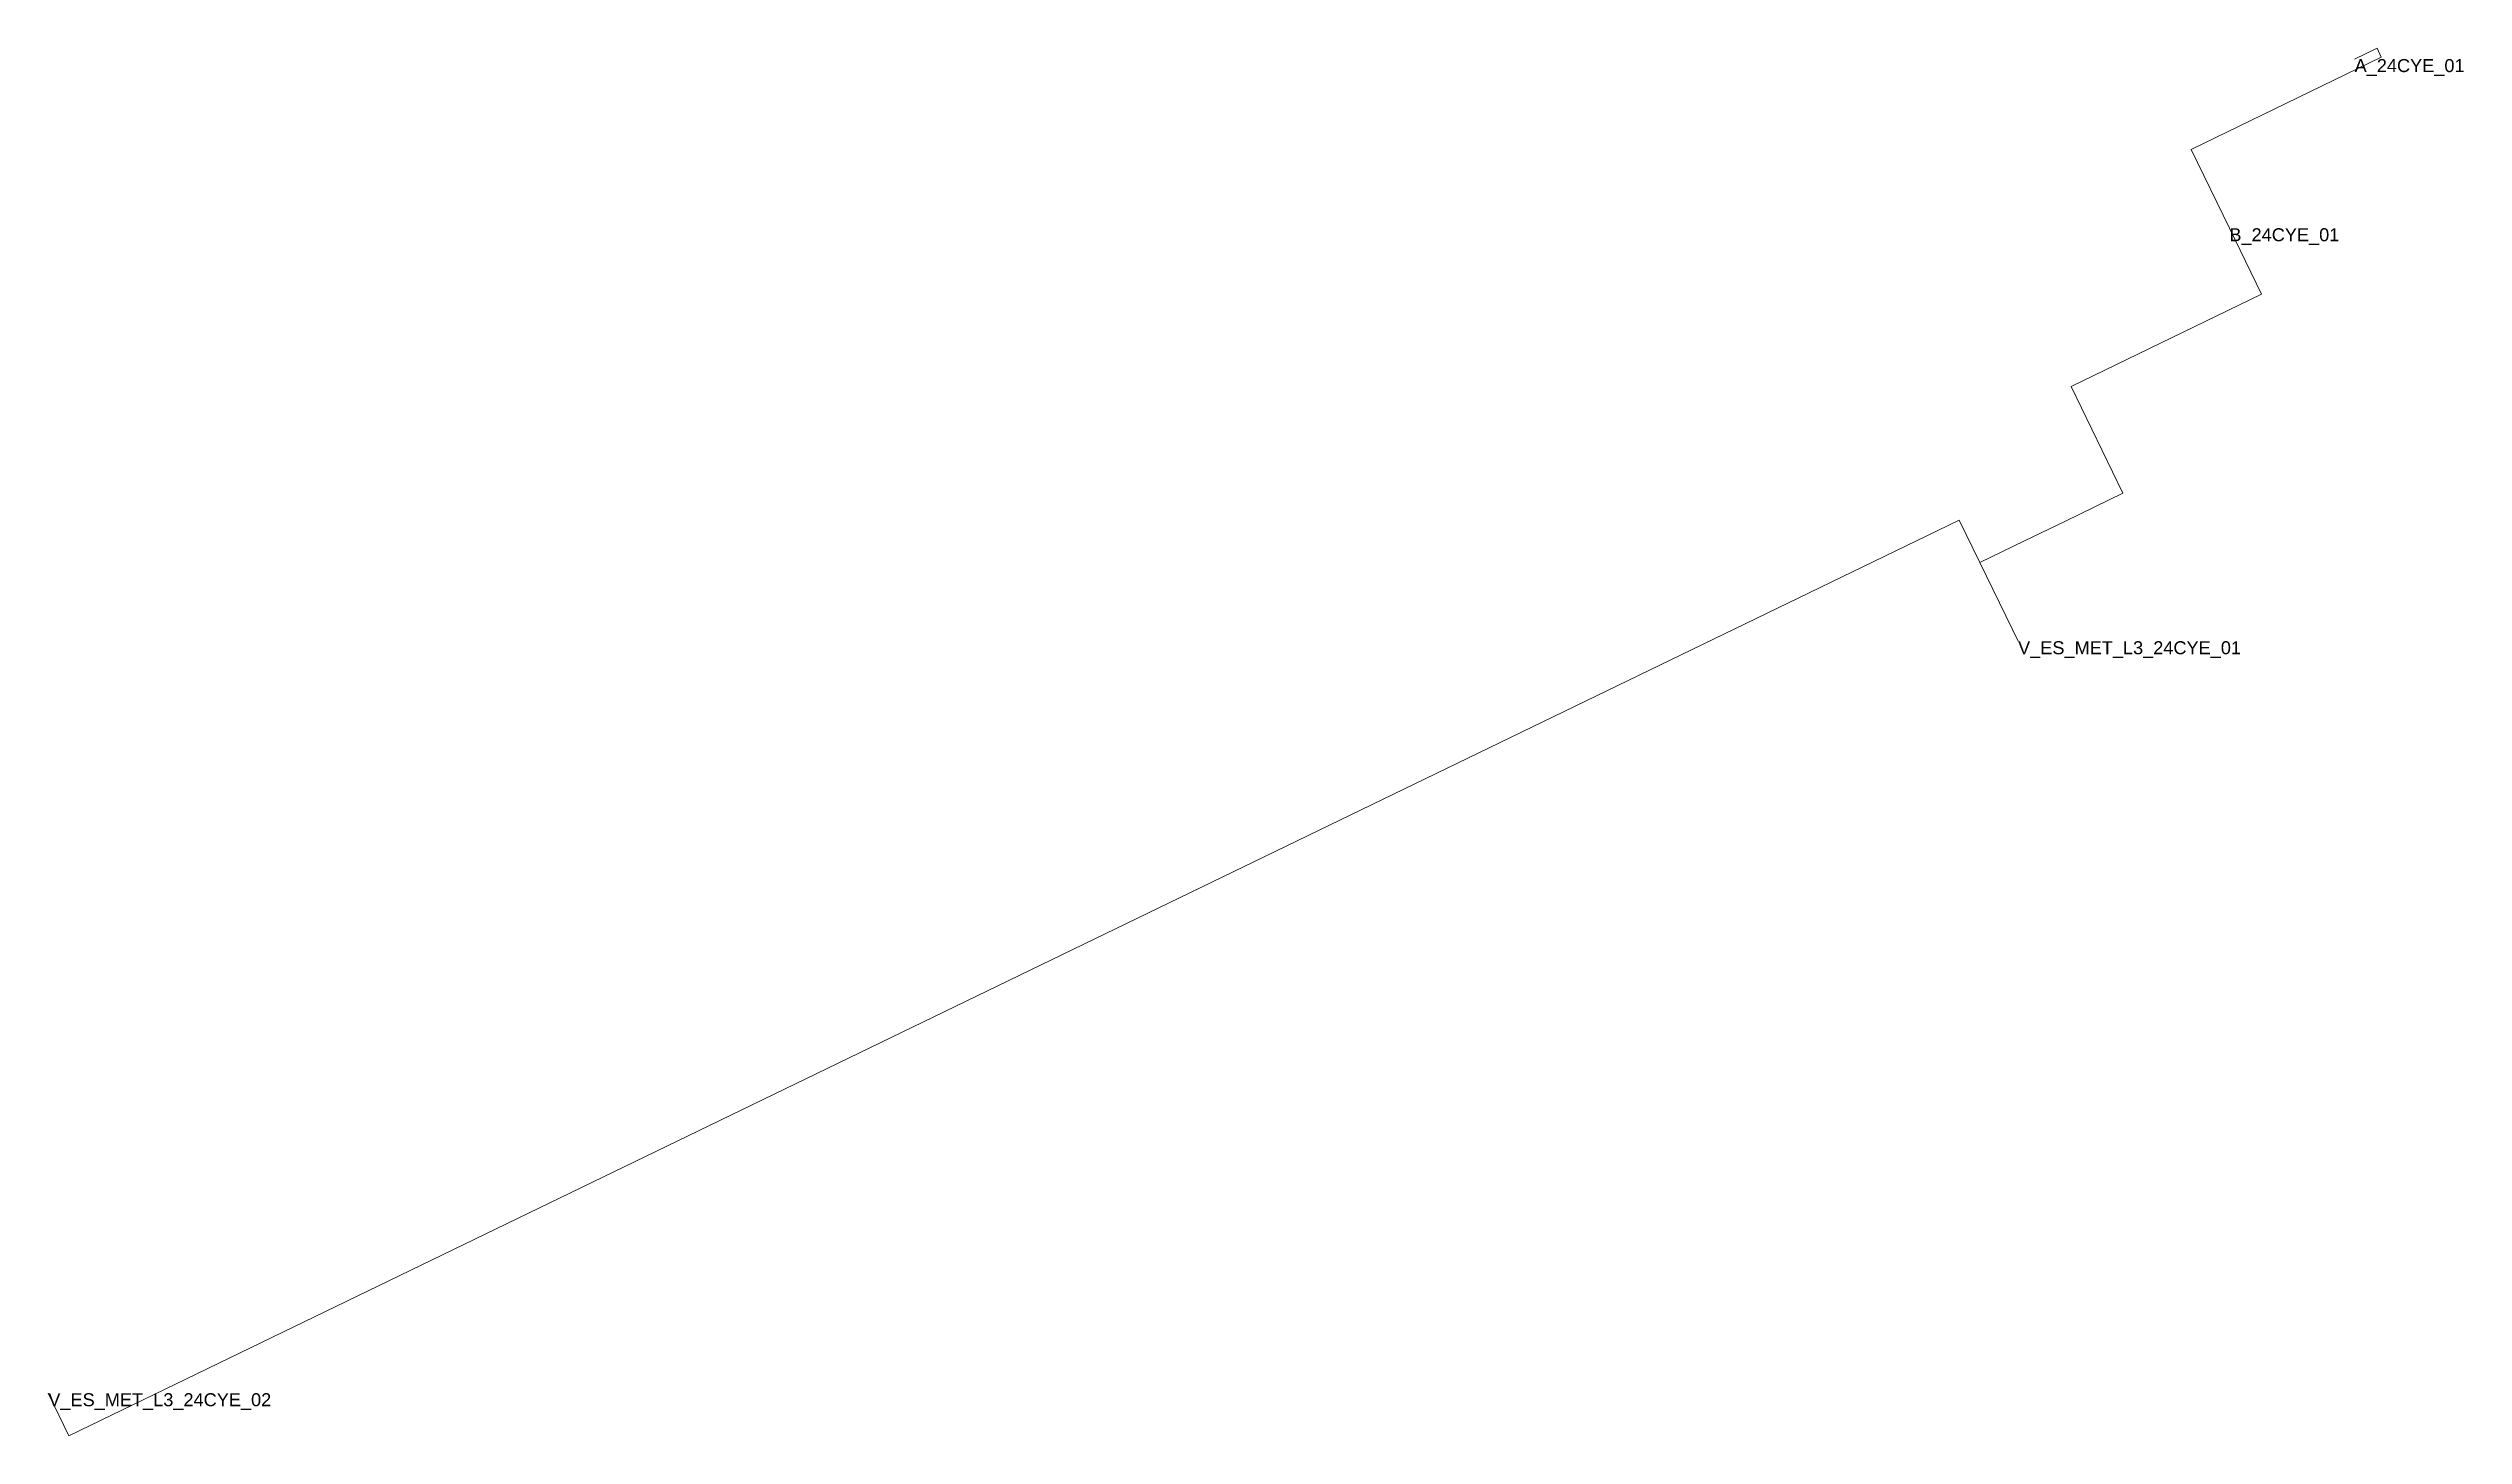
# Model space of a CAD drawing. Header units: metres. Extents: x 430322.5 to 430415.5, y 4588116.3 to 4588169.7.
import ezdxf
from ezdxf.enums import TextEntityAlignment as Align

# ---------------------------------------------------------------- set-up
doc = ezdxf.new("R2010")
doc.units = ezdxf.units.M
doc.header["$MEASUREMENT"] = 0
for name, color, linetype, lineweight, true_color in [('01_A_AccesTren_t', 40, 'Continuous', 0, 0xffd600), ('01_C_AccesExt_t', 251, 'Continuous', 0, 0x646464), ('01_I_Ascensor_l', 251, 'Continuous', 0, 0x646464), ('01_I_BarreraTarifaria_t', 251, 'Continuous', 0, 0x646464), ('01_I_Horitzontal_l', 251, 'Continuous', 0, 0x646464), ('01_I_RampaD_l', 251, 'Continuous', 0, 0x646464)]:
    doc.layers.add(name, color=color, linetype=linetype, lineweight=lineweight, true_color=true_color)
doc.styles.add('Style-Arial', font='arial.ttf')

msp = doc.modelspace()

# ---------------------------------------------------------------- linework, layer by layer
at = {"layer": '01_I_Ascensor_l'}
for p, q in [((430412.124342, 4588169.738454), (430412.288737, 4588169.398064, -10)), ((430398.55571, 4588150.772271, -20), (430400.130719, 4588151.535261, -10))]:
    msp.add_line(p, q, dxfattribs=at)
at = {"layer": '01_I_Horitzontal_l'}
for p, q in [((430412.124342, 4588169.738454), (430411.262066, 4588169.32201)), ((430398.55571, 4588150.772271, -20), (430396.839523, 4588149.939216, -20)), ((430396.839523, 4588149.939216, -20), (430398.090754, 4588147.357147, -20))]:
    msp.add_line(p, q, dxfattribs=at)
at = {"layer": '01_I_Horitzontal_l', "flags": 128}
for points, elevation in [([(430412.288737, 4588169.398064), (430404.968842, 4588165.837461), (430406.441825, 4588162.809299)], -10), ([(430406.441825, 4588162.809299), (430407.67524, 4588160.273642), (430400.352178, 4588156.711498), (430402.345905, 4588152.61279), (430400.130719, 4588151.535261)], -10), ([(430396.839523, 4588149.939216), (430396.04697, 4588151.574747), (430323.285444, 4588116.31562), (430322.710658, 4588117.501728)], -20)]:
    msp.add_lwpolyline(points, dxfattribs=dict(at, elevation=elevation))
at = {"layer": '01_I_RampaD_l'}
for p, q in [((430398.090754, 4588147.357147, -20), (430398.308795, 4588146.907193, -20)), ((430322.710658, 4588117.501728, -20), (430322.492612, 4588117.95168, -20))]:
    msp.add_line(p, q, dxfattribs=at)

# ---------------------------------------------------------------- texts
at = {"layer": '01_A_AccesTren_t', "style": 'Style-Arial'}
for s, p in [('V_ES_MET_L3_24CYE_01', (430398.308795, 4588146.907193, -20)), ('V_ES_MET_L3_24CYE_02', (430322.492612, 4588117.95168, -20))]:
    msp.add_text(s, height=0.5, dxfattribs=at).set_placement(p, align=Align.TOP_LEFT)
at = {"layer": '01_C_AccesExt_t', "insert": (430411.262066, 4588169.32201), "char_height": 0.5, "attachment_point": 1, "line_spacing_factor": 1.2, "style": 'Style-Arial'}
msp.add_mtext('A_24CYE_01', dxfattribs=at)
at = {"layer": '01_I_BarreraTarifaria_t', "insert": (430406.441825, 4588162.809299, -10), "char_height": 0.5, "attachment_point": 1, "line_spacing_factor": 1.2, "style": 'Style-Arial'}
msp.add_mtext('B_24CYE_01', dxfattribs=at)

doc.saveas('drawing.dxf')
